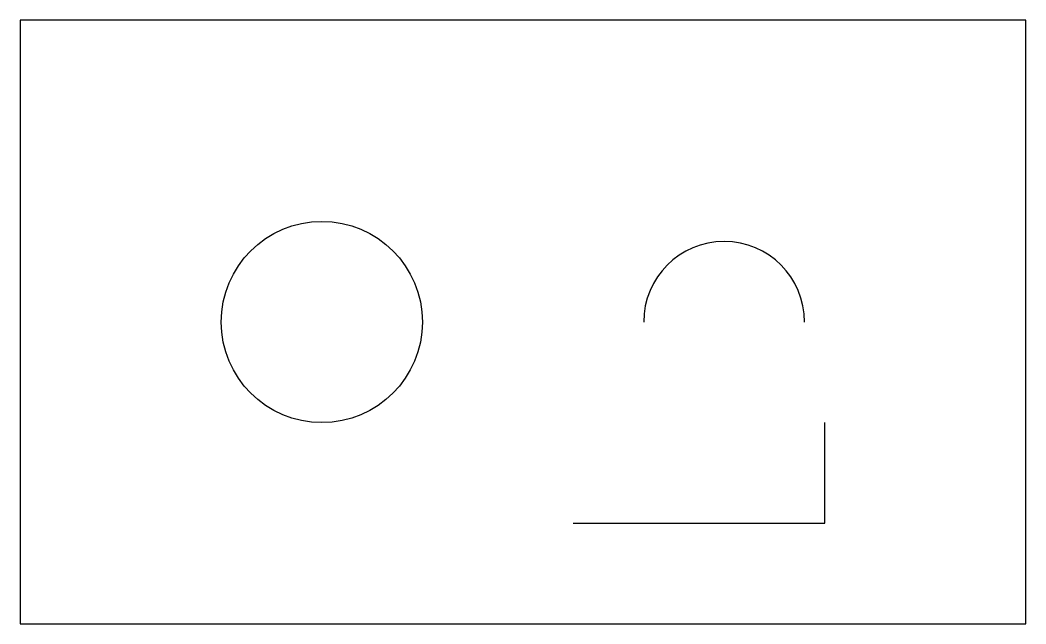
# Model space of a CAD drawing. Header units: metres. Extents: x 0 to 100, y 0 to 60.
import ezdxf

# ---------------------------------------------------------------- set-up
doc = ezdxf.new("R2010")
doc.units = ezdxf.units.M

msp = doc.modelspace()

# ---------------------------------------------------------------- linework, layer by layer
at = {"layer": 'CUT', "color": 1}
msp.add_lwpolyline([(0, 0), (100, 0), (100, 60), (0, 60)], close=True, dxfattribs=at)
at = {"layer": 'CUT', "color": 3}
msp.add_circle((30, 30), 10, dxfattribs=at)
at = {"layer": 'ETCH', "color": 5}
msp.add_lwpolyline([(55, 10), (80, 10), (80, 20)], dxfattribs=at)
msp.add_arc((70, 30), 8, 0, 180, dxfattribs=at)

doc.saveas('drawing.dxf')
